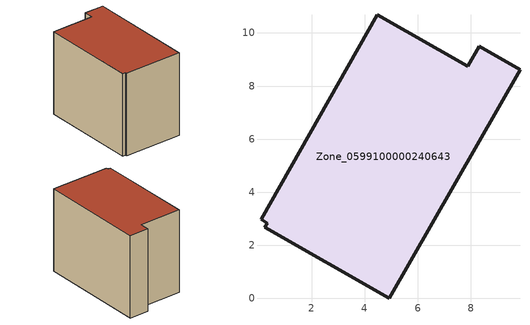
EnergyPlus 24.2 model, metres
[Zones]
Zone_0599100000240643
 floor ground (C_G): 0.23,2.68 0.32,2.83 0.1,2.98 4.48,10.69 7.89,8.75 8.32,9.49 9.85,8.61 4.93,0 z0
 wall outside (C_F): 4.93,0 9.85,8.61 8.32,9.49 7.89,8.75 4.48,10.69 0.1,2.98 0.32,2.83 0.23,2.68 4.93,0 z0:7.63
 roof outside (C_R): 0.32,2.83 0.23,2.68 4.93,0 9.85,8.61 8.32,9.49 7.89,8.75 4.48,10.69 0.1,2.98 z7.63
[BUILDING]
Pand.0599100000240643: North Axis=0; Terrain=City; Loads Convergence Tolerance Value=0.04; Temperature Convergence Tolerance Value=0.4; Solar Distribution=FullExterior; Maximum Number of Warmup Days=25; Minimum Number of Warmup Days=1
[Site:Location]
Rotterdam.The.Hague.AP_ZH_NLD Design_Conditions: Latitude=51.96; Longitude=4.45; Time Zone=1; Elevation=-4.5
[SITE:GROUNDTEMPERATURE:BUILDINGSURFACE]
18, 18, 18, 18, 18, 18, 18, 18, 18, 18, 18, 18
[MATERIAL] Thermal Absorptance=0.9; Solar Absorptance=0.7; Visible Absorptance=0.7
Name | Roughness | Thickness | Conductivity | Density | Specific Heat
G.TC.1975-1991 | MediumSmooth | 0.15 | 0.288461 | 540 | 1210
F.TC.1975-1991 | Rough | 0.3 | 0.230769 | 1920 | 840
R.TC.1975-1991 | MediumRough | 0.2 | 0.153846 | 1500 | 1000
[CONSTRUCTION]
C_G: G.TC.1975-1991
C_F: F.TC.1975-1991
C_R: R.TC.1975-1991
[ZONE]
Zone_0599100000240643: Type=1; Multiplier=1; Ceiling Height=Autocalculate; Volume=Autocalculate; Floor Area=autocalculate; Part of Total Floor Area=Yes
[ZONEINFILTRATION:DESIGNFLOWRATE]
Infil_Zone_0599100000240643: Zone or ZoneList or Space or SpaceList=Zone_0599100000240643; Schedule=AlwaysOn; Design Flow Rate Calculation Method=Flow/Area; Flow Rate per Floor Area=0.003; Constant Term Coefficient=1; Temperature Term Coefficient=0; Velocity Term Coefficient=0; Velocity Squared Term Coefficient=0
[HVACTEMPLATE:ZONE:IDEALLOADSAIRSYSTEM]
Zone_0599100000240643: Maximum Heating Supply Air Temperature=50; Minimum Cooling Supply Air Temperature=13; Maximum Heating Supply Air Humidity Ratio=0.0156; Minimum Cooling Supply Air Humidity Ratio=0.0077; Heating Limit=NoLimit; Cooling Limit=NoLimit; Dehumidification Control Type=ConstantSensibleHeatRatio; Cooling Sensible Heat Ratio=0.7; Dehumidification Setpoint=60; Humidification Control Type=None; Humidification Setpoint=30; Outdoor Air Method=None; Outdoor Air Flow Rate per Person=0.00944; Outdoor Air Flow Rate per Zone Floor Area=0; Outdoor Air Flow Rate per Zone=0; Demand Controlled Ventilation Type=None; Outdoor Air Economizer Type=NoEconomizer; Heat Recovery Type=None; Sensible Heat Recovery Effectiveness=0.7; Latent Heat Recovery Effectiveness=0.65
[ZONECONTROL:THERMOSTAT]
ThermostatControl_Zone_0599100000240643: Zone or ZoneList=Zone_0599100000240643; Control Type Schedule=DualSetpointControlType; Control 1=Thermostat_Zone_0599100000240643; Temperature Difference Between Cutout And Setpoint=0
[THERMOSTATSETPOINT:DUALSETPOINT]
Thermostat_Zone_0599100000240643: Heating Setpoint Temperature Schedule=HeatingSetpoint_Zone_0599100000240643; Cooling Setpoint Temperature Schedule=CoolingSetpoint_Zone_0599100000240643
[SCHEDULE:COMPACT]
HeatingSetpoint_Zone_0599100000240643: Through: 12/31, For: AllDays, Until: 24:00, 21
CoolingSetpoint_Zone_0599100000240643: Through: 12/31, For: AllDays, Until: 24:00, 24
DualSetpointControlType: Through: 12/31, For: AllDays, Until: 24:00, 4
AlwaysOn: Through: 12/31, For: AllDays, Until: 24:00, 1
